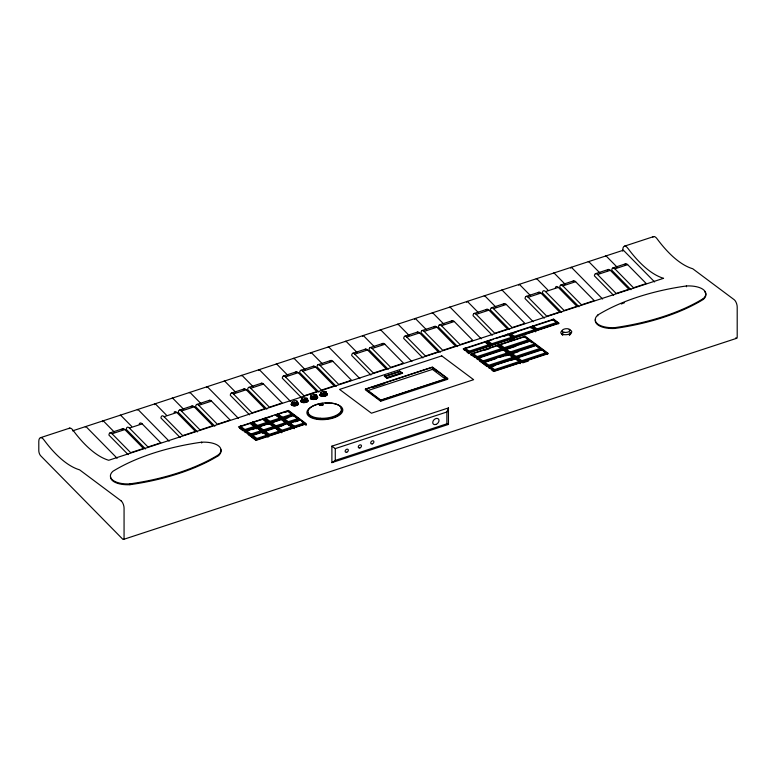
<?xml version="1.0" encoding="UTF-8"?>
<svg xmlns="http://www.w3.org/2000/svg" width="776" height="776" viewBox="0 0 776 776"><rect width="100%" height="100%" fill="white"/><g stroke="black" fill="none" stroke-linecap="round" stroke-linejoin="round"><path stroke-width="1.16" d="M268.001 437.305L267.895 436.083L256.672 439.759L256.875 438.469L252.336 435.074L251.405 435.831L251.521 437.053L255.905 440.331M274.976 433.377L269.447 435.181L269.379 434.366L279.321 431.107L280.388 431.98L269.165 435.666L269.379 434.366L264.829 430.981L263.908 431.737L264.015 432.959L268.399 436.228M491.839 344.583L491.771 343.768L511.84 337.191L512.907 338.064L491.557 345.058L491.771 343.768L487.726 340.751L486.804 341.508L486.911 342.73L490.713 345.572M520.386 363.643L520.269 362.421L494.409 370.899L494.613 369.609L490.228 366.34L489.307 367.096L489.413 368.319M521.831 361.519L521.763 360.714L546.352 352.644L547.419 353.516L521.55 362.004L521.763 360.714L517.369 357.435L516.447 358.192L516.554 359.414M540.435 328.646L537.089 329.742L537.011 328.927L557.081 322.35L558.148 323.223L536.808 330.217L537.011 328.927L532.976 325.91L532.045 326.667L532.161 327.889L535.964 330.731M293.9 405.702L293.91 403.345C288.808 402.618 295.704 398.922 297.421 401.522C299.284 406.139 292.096 404.936 291.456 403.879L291.427 404.723C293.241 406.343 297.227 406.1 298.401 403.85L296.665 402.55A3.676 1.668 -5.1 0 1 297.829 404.849A3.676 1.668 -5.1 0 1 292.474 405.518A3.676 1.668 -5.1 0 1 292.3 403.054L291.456 403.879M301.398 400.319L302.427 399.737L301.03 400.736L301.01 401.58L303.484 402.56L303.494 400.203C295.181 396.42 315.357 397.555 303.494 400.203M311.399 395.265L311.545 396.895L310.478 398.02L310.933 398.806L313.058 399.427L313.067 397.06C306.811 395.537 318.946 391.938 316.715 397.545C314.978 399.495 309.905 399.184 311.108 395.595M320.556 394.033L321.128 393.752L320.168 395.294L322.641 396.284L322.651 393.917C316.395 392.394 328.529 388.795 326.289 394.402C324.562 396.352 319.489 396.041 320.692 392.452M387.069 378.31L387.302 377.456L401.619 372.761L402.579 373.217L387.069 378.31L384.392 376.302L385.274 375.943L387.331 377.863L401.648 373.169L399.591 371.248L401.648 373.169M297.509 401.861L296.655 402.831L293.91 403.345M301.825 398.408L301.971 400.038C300.409 402.802 308.382 402.308 306.879 399.718L307.868 400.29L307.48 401.551L303.484 402.56M313.058 399.427L316.492 398.777L317.559 397.564L316.016 396.332L317.103 396.779M322.641 396.284L325.328 395.944L327.006 394.848L327.026 394.004L325.59 393.19L325.445 391.56L323.126 392.53L324.863 391.395M448.45 424.414L446.869 423.812L446.869 411.998L448.45 407.924L331.885 446.151L331.885 462.641L448.45 424.414L448.45 407.924M293.047 405.596L293.231 403.258L294.967 402.123L292.649 403.093L292.329 405.392M302.63 402.453L302.805 400.115M312.214 399.32L312.389 396.972M321.788 396.177L321.972 393.83M301.903 402.249L302.233 399.95M311.486 399.106L311.806 396.808M321.07 395.964L321.39 393.665M322.651 393.917L326.143 392.772M291.776 405.091L292.348 404.48M301.35 401.949L301.932 401.337M310.933 398.806L311.515 398.195M320.517 395.663L321.089 395.052M291.427 404.723L292.077 404.189M301.01 401.58L301.66 401.046M310.594 398.437L311.234 397.904M320.168 395.294L320.818 394.761M245.003 430.36L244.925 429.545L240.385 426.16L239.454 426.916L239.571 428.129L243.072 430.748M252.879 422.057L251.957 422.813L252.064 424.035L257.331 427.964L257.428 425.452L252.879 422.057L252.957 422.871M270 422.163L269.922 421.349L265.382 417.954L264.461 418.71L264.567 419.932L269.825 423.861L272.075 423.124M282.503 418.06L282.425 417.245L277.886 413.86L276.964 414.617L277.071 415.829M469.218 352.003L469.14 351.188L465.105 348.172L464.174 348.928L464.29 350.151M477.23 357.397L477.153 356.582L472.768 353.303L471.847 354.06L471.954 355.282L474.505 357.183M510.346 333.331L509.425 334.087L509.531 335.31L514.294 338.86L514.391 336.347L510.346 333.331L510.424 334.146L515.991 332.322M499.104 346.377L498.987 345.155L499.919 344.399L504.303 347.677L504.371 348.492M291.32 404.306L291.989 403.85M300.904 401.163L301.573 400.717L301.428 399.087M310.478 398.02L311.147 397.574M320.061 394.877L320.73 394.431M331.885 462.641L335.28 460.41L446.869 423.812M313.067 397.06L316.56 395.915L313.688 395.925L316.269 396.245L317.064 398.408M301.03 400.736L301.68 400.368M310.613 397.593L311.545 396.895L310.972 397.176M320.197 394.45L320.837 394.082M291.815 403.462L292.387 403.18M40.604 437.654L69.753 428.1M624.583 246.128L653.731 236.564M72.546 430.855L623.05 250.309M109.979 432.921L122.753 428.73M179.334 410.174L192.108 405.984M196.667 404.49L209.442 400.3M231.345 393.122L244.12 388.931M248.689 387.428L261.464 383.237M283.366 376.059L296.141 371.869M300.7 370.365L313.475 366.185M318.044 364.681L330.819 360.491M352.721 353.313L365.496 349.122M370.055 347.619L382.83 343.438M404.733 336.25L417.507 332.06M422.076 330.566L434.851 326.376M439.41 324.872L452.185 320.692M474.087 313.504L486.862 309.314M491.431 307.82L504.196 303.629M526.109 296.442L538.874 292.251M560.786 285.073L573.551 280.883M595.464 273.695L608.229 269.505M612.798 268.011L625.572 263.821M112.064 433.765L124.829 429.574L143.453 448.489L130.678 452.68L112.064 433.765A6.45 2.6 71.8 0 0 108.902 435.055L128.166 454.629M129.398 428.071L142.173 423.88L160.787 442.805L148.012 446.995L129.398 428.071A6.45 2.6 71.8 0 0 126.246 429.37L145.5 448.935M164.076 416.702L176.85 412.512L195.465 431.427L182.69 435.617L164.076 416.702A6.45 2.6 71.8 0 0 160.923 417.992L180.178 437.567M181.409 411.018L194.184 406.828L212.808 425.743L200.033 429.933L181.409 411.018A6.45 2.6 71.8 0 0 178.257 412.308L197.521 431.883M198.753 405.324L211.528 401.134L230.142 420.058L217.367 424.249L198.753 405.324A6.45 2.6 71.8 0 0 195.601 406.624L214.855 426.189M233.43 393.956L246.205 389.765L264.82 408.68L252.045 412.871L233.43 393.956A6.45 2.6 71.8 0 0 230.278 395.246L249.532 414.82M250.764 388.272L263.539 384.081L282.163 402.996L269.388 407.187L250.764 388.272A6.45 2.6 71.8 0 0 247.612 389.562L266.876 409.136M285.442 376.894L298.217 372.703L316.831 391.628L304.066 395.808L285.442 376.894A6.45 2.6 71.8 0 0 282.289 378.184L301.554 397.758M302.785 371.209L315.56 367.019L334.175 385.934L321.4 390.124L302.785 371.209A6.45 2.6 71.8 0 0 299.633 372.499L318.887 392.074M320.119 365.515L332.894 361.335L351.509 380.25L338.743 384.44L320.119 365.515A6.45 2.6 71.8 0 0 316.967 366.815L336.231 386.39M354.797 354.147L367.572 349.957L386.186 368.881L373.421 373.062L354.797 354.147A6.45 2.6 71.8 0 0 351.644 355.437L370.909 375.012M372.14 348.463L384.915 344.272L403.53 363.187L390.755 367.378L372.14 348.463A6.45 2.6 71.8 0 0 368.988 349.753L388.243 369.327M406.818 337.085L419.593 332.894L438.207 351.819L425.432 356.009L406.818 337.085A6.45 2.6 71.8 0 0 403.665 338.385L422.92 357.949M424.152 331.4L436.927 327.21L455.541 346.135L442.776 350.315L424.152 331.4A6.45 2.6 71.8 0 0 420.999 332.691L440.264 352.265M441.495 325.716L454.27 321.526L472.885 340.441L460.11 344.631L441.495 325.716A6.45 2.6 71.8 0 0 438.343 327.006L457.597 346.581M476.173 314.338L488.948 310.148L507.562 329.072L494.787 333.263L476.173 314.338A6.45 2.6 71.8 0 0 473.02 315.638L492.275 335.203M493.507 308.654L506.282 304.464L524.896 323.379L512.131 327.569L493.507 308.654A6.45 2.6 71.8 0 0 490.354 309.944L509.619 329.519M528.184 297.276L540.959 293.085L559.574 312.01L546.799 316.201L528.184 297.276A6.45 2.6 71.8 0 0 525.032 298.576L544.296 318.141M545.528 291.592L558.303 287.401L576.917 306.326L564.142 310.516L545.528 291.592A6.45 2.6 71.8 0 0 542.375 292.882L561.63 312.456M562.862 285.907L575.637 281.717L594.251 300.632L581.476 304.822L562.862 285.907A6.45 2.6 71.8 0 0 559.709 287.198L578.974 306.772M597.539 274.529L610.314 270.339L628.929 289.264L616.154 293.454L597.539 274.529A6.45 2.6 71.8 0 0 594.387 275.829L613.641 295.394M614.883 268.845L627.658 264.655L646.272 283.579L633.497 287.77L614.883 268.845A6.45 2.6 71.8 0 0 611.731 270.135L630.985 289.71M553.676 319.188L463.185 348.87L468.655 352.954L559.147 323.282L553.676 319.188L553.783 320.41L558.342 323.815M484.399 342.294L464.174 348.928L468.937 352.479L469.043 353.701L467.142 352.285M493.546 339.296L486.804 341.508L491.557 345.058M495.786 338.559L508.144 334.505L507.795 334.175L507.863 334.98M529.649 327.453L509.425 334.087L514.187 337.638L535.527 330.644L535.634 331.866M503.411 336.445L506.747 335.348M530.871 327.928L533.17 327.171M384.392 376.302L399.892 371.219L402.579 373.217M386.409 375.991L399.63 371.655M288.468 410.455L238.465 426.858L256.39 440.235L306.394 423.841L288.468 410.455L288.575 411.678M485.524 341.925L485.175 341.585L490.286 345.475L489.21 344.612L469.14 351.188L468.937 352.479L490.286 345.475L490.393 346.697M530.493 327.569L530.415 326.754L535.527 330.644L534.46 329.771L514.391 336.347L514.459 337.162M249.562 423.599L239.454 426.916L244.721 430.835L244.828 432.057M272.318 416.14L264.461 418.71L269.718 422.639L269.825 423.861M284.588 412.493L287.906 411.406L287.828 410.591L293.444 414.859L282.221 418.536L276.964 414.617L288.187 410.931L287.828 410.591M475.911 349.811L483.71 347.25M525.614 333.505L533.413 330.945M549.35 325.726L552.696 324.63M509.648 340.383L513.014 339.277M470.848 354.001L525.139 336.192L548.419 353.575L494.128 371.384L470.848 354.001L470.964 355.224M496.591 345.941L471.847 354.06L476.949 357.872L477.056 359.094M500.113 344.786L524.857 336.668L524.508 336.338L524.576 337.153M365.38 389.057L432.445 367.058L447.665 378.426L447.733 379.241L380.676 401.231L365.457 389.872L365.38 389.057L380.599 400.416L380.676 401.231M432.261 367.368L366.02 389.086L380.783 400.106L447.024 378.387L432.261 367.368L432.445 369.405L445.356 379.047M484.02 350.451L489.607 348.618M372.276 387.631L384.78 383.528M254.868 426.286L244.925 429.545L244.721 430.835L255.944 427.159L254.868 426.286L254.945 427.101M268.554 424.278L268.438 423.056L267.371 422.183L257.428 425.452L257.496 426.266M279.874 418.089L269.922 421.349L269.718 422.639L280.941 418.962L279.874 418.089L279.942 418.904M293.444 414.859L292.377 413.986L282.425 417.245L282.328 419.758M367.349 390.755L432.445 369.405M280.534 419.865L270.436 423.172L275.693 427.101L286.916 423.415L281.3 419.156L270.436 423.172L270.543 424.394L274.927 427.663M256.769 428.915L256.662 427.692L245.429 431.369L245.546 432.591M293.037 415.761L282.939 419.069L283.046 420.291M251.957 429.623L255.275 428.536M285.035 418.768L288.352 417.682M500.064 348.017L497.435 346.048L497.358 345.242L502.819 349.384L501.742 348.511L477.153 356.582L476.949 357.872L502.819 349.384L502.926 350.606M498.987 345.155L504.09 348.967L529.96 340.48L528.893 339.607L504.303 347.677L504.206 350.189M508.746 354.952L508.639 353.73L503.178 349.578L478.588 357.649L477.667 358.405L477.774 359.627M529.552 341.382L504.807 349.501L509.91 353.313L535.779 344.825L530.318 340.683L505.739 348.744L504.807 349.501L504.924 350.723M503.537 349.918L477.667 358.405L482.769 362.217L482.876 363.43M508.037 348.822L515.865 346.261M262.026 432.843L261.919 431.621L260.843 430.748L250.9 434.007L246.361 430.622L245.429 431.369L250.696 435.297L250.803 436.519M258.932 427.334L258.854 426.519L268.806 423.26L269.156 423.589L257.933 427.275L263.19 431.204L274.413 427.518L273.346 426.645L263.404 429.914L258.854 426.519L257.933 427.275L258.039 428.498L263.306 432.426L263.404 429.914L263.471 430.719M286.916 423.415L285.849 422.551L275.897 425.811L271.358 422.416L271.435 423.23M288.478 422.522L288.4 421.707L288.197 422.998L299.42 419.321L298.343 418.448L288.4 421.707L283.861 418.322L282.939 419.069L288.197 422.998L288.303 424.22M280.388 431.98L274.782 427.712L264.829 430.981L264.907 431.795M283.143 425.423L276.411 427.634L281.669 431.563L292.892 427.877L287.275 423.618L276.411 427.634L276.518 428.856L281.775 432.785L281.872 430.273L277.333 426.878L277.41 427.692M262.744 433.377L262.627 432.154L251.405 435.831L256.672 439.759M274.006 428.42L263.908 431.737L269.165 435.666M295.433 421.785L298.75 420.689M483.05 361.732L482.973 360.918L482.769 362.217L508.639 353.73L507.562 352.857L482.973 360.918L478.588 357.649L478.666 358.464M535.779 344.825L534.712 343.952L510.123 352.023L505.739 348.744L505.807 349.559M495.854 358.687L483.487 362.751L488.589 366.553L514.459 358.075L508.998 353.924L484.408 361.994L483.487 362.751L483.594 363.973L486.998 366.505M500.355 357.212L509.347 354.263M505.719 355.845L509.075 354.739L508.998 353.924M512.742 353.536L518.329 351.703M512.276 353.798L510.026 354.535L510.123 352.023L510.191 352.837M252.404 435.889L252.336 435.074L262.278 431.815L267.895 436.083L266.818 435.21L256.875 438.469L256.953 439.284M292.892 427.877L291.825 427.004L281.872 430.273L281.95 431.087M305.501 425.005L305.395 423.783L304.318 422.91L294.376 426.17L289.836 422.774L288.915 423.531L289.021 424.753M262.472 437.47L265.79 436.384M380.599 400.416L447.665 378.426M514.459 358.075L513.382 357.202L488.793 365.263L484.408 361.994L484.486 362.809M541.706 350.393L541.6 349.171L540.533 348.298L515.943 356.368L511.549 353.09L510.627 353.846L510.734 355.069M494.409 370.899L489.307 367.096L515.167 358.609L490.228 366.34L490.296 367.155M491.421 366.786L494.768 365.68M510.424 360.549L513.77 359.453M516.021 359.24L520.269 362.421L519.202 361.548L494.613 369.609L494.69 370.424M495.806 370.055L499.162 368.959M510.336 365.292L515.924 363.459M536.361 356.756L544.189 354.195M522.782 362.848L528.408 361.005M331.885 446.151L335.28 448.596L446.869 411.998M123.471 539.417L736.608 338.326M306.986 399.058L304.114 399.068L306.695 399.388L307.48 401.551M325.59 393.19L326.133 393.335L325.406 393.131A3.676 1.668 -5.1 0 1 326.57 395.42A3.676 1.668 -5.1 0 1 321.215 396.09A3.676 1.668 -5.1 0 1 321.041 393.626M326.686 393.636L326.036 393.432L327.026 394.004M297.945 403.064L297.295 402.86L298.294 403.433M316.453 396.575L317.452 397.147M307.15 400.009L307.868 400.29M327.142 394.421L326.308 393.733M317.559 397.564L316.724 396.866M307.238 400.338L307.975 400.707M298.401 403.85L297.567 403.151M306.976 399.621L307.529 399.921M327.006 394.848L326.289 394.402L326.162 392.103M317.423 397.991L316.715 397.545L316.579 395.246M307.849 401.134L307.131 400.688L307.005 398.389M298.265 404.277L297.548 403.83L297.421 401.522M553.113 320.149L553.036 319.334L558.148 323.223M536.808 330.217L532.045 326.667L553.395 319.663L553.036 319.334M524.508 336.338L529.96 340.48M547.419 353.516L541.958 349.365L517.369 357.435L517.447 358.25M532.035 342.488L525.245 337.415L525.139 336.192M533.975 343.933L547.555 354.069M527.205 339.112L528.96 340.421L528.893 339.607M530.396 341.498L532.152 342.808M537.972 347.153L536.138 345.029L511.549 353.09L511.627 353.904M543.792 351.489L546.42 353.458L546.352 352.644M507.795 334.175L512.907 338.064M521.55 362.004L516.447 358.192L542.317 349.704L541.958 349.365L542.036 350.18M497.358 345.242L520.812 362.586M505.884 352.362L507.64 353.672L507.562 352.857M509.948 355.398L512.577 357.358M486.048 343.011L487.667 344.214M479.481 360.898L482.032 362.799M491.965 370.22L493.662 371.491M433.464 368.581L437.276 371.423M444.881 377.107L446.782 378.523M299.42 419.321L293.803 415.053L283.861 418.322L283.929 419.127M289.516 412.376L291.407 413.792M293.289 415.199L299.895 420.126M301.786 421.533L306.501 425.064M288.808 412.085L291.534 414.122M297.509 418.584L293.881 415.868L293.803 415.053L294.269 416.615M275.402 415.509L275.325 414.694L294.279 428.682L294.376 426.17L294.453 426.984M280.941 418.962L275.325 414.694M283.191 421.329L285.917 423.356L285.849 422.551M289.167 425.791L287.275 423.618M262.831 418.798L268.438 423.056L257.215 426.742L251.957 422.813L263.18 419.127L262.831 418.798L262.899 419.612M274.413 427.518L268.806 423.26L268.874 424.065M263.811 420.282L265.625 421.64M254.033 426.422L250.405 423.706L250.328 422.891L255.944 427.159M248.174 434.56L249.93 435.87M326.647 395.265L325.852 393.102M297.906 404.694L297.111 402.531M262.627 432.154L262.278 431.815L262.356 432.63M256.662 427.692L246.361 430.622L246.429 431.427M654.634 281.96L623.691 250.522A1.833 0.737 71.8 0 0 622.788 251.094L622.788 249.6A8.72 3.511 71.8 0 1 628.211 248.737A120.425 48.568 71.8 0 0 663.567 278.303L108.727 460.275A120.425 48.568 71.8 0 1 73.371 430.709A8.72 3.511 71.8 0 0 68.841 428.624M617.201 267.225L606.357 256.206A1.833 0.737 71.8 0 0 605.484 256.429M599.858 272.91L589.013 261.89A1.833 0.737 71.8 0 0 588.227 261.842M602.612 299.022L571.679 267.584A1.833 0.737 71.8 0 0 570.767 268.156M565.18 284.288L554.336 273.268A1.833 0.737 71.8 0 0 553.463 273.491M547.846 289.972L537.002 278.953A1.833 0.737 71.8 0 0 536.216 278.904M530.503 295.656L519.658 284.637A1.833 0.737 71.8 0 0 518.756 285.219M533.257 321.768L502.324 290.331A1.833 0.737 71.8 0 0 501.451 290.544M495.825 307.034L484.981 296.015A1.833 0.737 71.8 0 0 484.195 295.966M478.491 312.718L467.647 301.699A1.833 0.737 71.8 0 0 466.735 302.281M481.246 338.831L450.303 307.383A1.833 0.737 71.8 0 0 449.43 307.606M443.814 324.096L432.969 313.077A1.833 0.737 71.8 0 0 432.183 313.029M426.47 329.781L415.626 318.761A1.833 0.737 71.8 0 0 414.724 319.334M409.136 335.465L398.292 324.446A1.833 0.737 71.8 0 0 397.419 324.669M411.891 361.577L380.948 330.13A1.833 0.737 71.8 0 0 380.162 330.081M374.459 346.843L363.614 335.824A1.833 0.737 71.8 0 0 362.702 336.396M357.115 352.527L346.271 341.508A1.833 0.737 71.8 0 0 345.398 341.731M359.87 378.63L328.937 347.192A1.833 0.737 71.8 0 0 328.151 347.144M322.438 363.895L311.603 352.876A1.833 0.737 71.8 0 0 310.691 353.458M305.104 369.589L294.259 358.57A1.833 0.737 71.8 0 0 293.386 358.784M287.76 375.274L276.925 364.254A1.833 0.737 71.8 0 0 276.14 364.206M290.515 401.386L259.582 369.939A1.833 0.737 71.8 0 0 258.68 370.521M253.083 386.642L242.248 375.623A1.833 0.737 71.8 0 0 241.365 375.846M235.749 392.336L224.904 381.317A1.833 0.737 71.8 0 0 224.031 381.53M238.504 418.439L207.57 387.001A1.833 0.737 71.8 0 0 206.659 387.573M201.071 403.704L190.227 392.685A1.833 0.737 71.8 0 0 189.354 392.908M183.728 409.389L172.893 398.369A1.833 0.737 71.8 0 0 172.01 398.592M166.394 415.082L155.549 404.063A1.833 0.737 71.8 0 0 154.909 403.85M169.149 441.185L138.215 409.747A1.833 0.737 71.8 0 0 137.333 409.97M131.716 426.451L120.872 415.432A1.833 0.737 71.8 0 0 119.999 415.655M114.373 432.135L103.538 421.116A1.833 0.737 71.8 0 0 102.888 420.912M117.127 458.247L86.194 426.81A1.833 0.737 71.8 0 0 85.321 427.023M320.585 392.801L321.128 395.459A2.842 1.29 -5.1 0 0 326.036 395.139M311.186 397.981A2.842 1.29 -5.1 0 0 311.273 398.311L311.545 398.602A2.842 1.29 -5.1 0 0 315.716 398.709A2.842 1.29 -5.1 0 0 316.045 396.74M306.908 400.125A2.842 1.29 -5.1 0 1 305.822 401.968A2.842 1.29 -5.1 0 1 301.971 401.745L301.534 398.738M291.951 401.881L292.387 404.888A2.842 1.29 -5.1 0 0 297.295 404.568M326.075 395.634L325.396 393.403M316.492 398.777L315.813 396.546M306.908 401.92L306.239 399.688M297.334 405.062L296.655 402.831M325.328 395.944L324.805 393.645M315.754 399.087L315.221 396.788M306.171 402.23L305.647 399.931M296.587 405.373L296.063 403.074M324.475 396.158L324.116 393.82M314.891 399.3L314.532 396.963M305.317 402.443L304.958 400.106M295.734 405.586L295.375 403.248M597.811 315.871L597.743 315.056A144.792 65.96 -5.1 0 1 686.42 285.966A20.399 9.293 -5.1 0 1 703.308 298.576L703.376 299.39A144.792 65.96 -5.1 0 1 614.699 328.471A20.399 9.293 -5.1 0 1 595.57 318.994M686.42 285.966L686.498 286.78M597.743 315.056A20.399 9.293 -5.1 0 0 614.621 327.656L614.699 328.471M557.081 322.35L557.158 323.165M540.533 348.298L540.6 349.113M534.46 329.771L534.528 330.586M534.712 343.952L534.78 344.767M532.976 325.91L533.044 326.725M519.202 361.548L519.28 362.363M516.011 357.183L515.943 356.368L515.846 358.881M514.818 358.269L514.886 359.084M511.84 337.191L511.908 338.006M513.382 357.202L513.46 358.017M503.178 349.578L503.255 350.393M501.742 348.511L501.82 349.326M499.919 344.399L499.987 345.213M489.21 344.612L489.287 345.427M487.726 340.751L487.803 341.566M488.87 366.078L488.793 365.263L488.696 367.775M472.768 353.303L472.846 354.118M465.105 348.172L465.173 348.987M325.891 391.802L326.075 393.839A2.842 1.29 -5.1 0 0 325.629 393.597M323.379 393.917L323.553 396.274M320.944 393.422L321.128 395.459M316.307 394.945L316.492 396.982M313.805 397.06L313.979 399.417M311.37 396.565L311.545 398.602M311.001 395.944L311.273 398.311M304.221 400.203L304.396 402.56M304.318 422.91L304.396 423.725M301.786 399.708L301.971 401.745M299.856 420.33L299.779 419.515L289.836 422.774L289.904 423.589M297.15 401.231L297.334 403.268M298.343 418.448L298.42 419.263M294.637 403.345L294.812 405.702M292.203 402.851L292.387 404.888M292.377 413.986L292.445 414.801M291.825 427.004L291.892 427.818M281.3 419.156L281.378 419.971M277.886 413.86L277.954 414.675M279.321 431.107L279.399 431.922M275.975 426.625L275.897 425.811L275.8 428.323M273.346 426.645L273.424 427.46M267.371 422.183L267.448 422.998M265.382 417.954L265.46 418.768M266.818 435.21L266.895 436.025M260.843 430.748L260.92 431.563M256.381 428.168L256.303 427.353L261.919 431.621L250.696 435.297L250.9 434.007L250.978 434.822M240.385 426.16L240.453 426.975M129.883 484.699L129.805 483.885A20.399 9.293 -5.1 0 1 112.927 471.274A144.792 65.96 -5.1 0 1 201.605 442.194A20.399 9.293 -5.1 0 1 218.483 454.794L218.56 455.609A144.792 65.96 -5.1 0 1 129.883 484.699A20.399 9.293 -5.1 0 1 110.483 476.803M201.605 442.194L201.682 443.009M335.28 448.596L335.28 460.41M735.697 337.909A3.036 1.222 71.8 0 0 737.2 336.959L737.2 306.976A5.228 2.105 71.8 0 0 734.203 299.711L692.716 268.738A120.425 48.568 71.8 0 1 657.359 239.173A8.72 3.511 71.8 0 0 652.829 237.087M154.647 404.635A1.833 0.737 71.8 0 1 154.763 404.015M218.483 454.794A144.792 65.96 -5.1 0 1 129.805 483.885M220.772 449.362A20.399 9.293 -5.1 0 1 218.56 455.609M703.308 298.576A144.792 65.96 -5.1 0 1 614.621 327.656M704.715 291.679A20.399 9.293 -5.1 0 1 703.376 299.39M621.333 303.988A144.792 65.96 -5.1 0 1 624.476 302.708M624.699 264.946A6.45 2.6 71.8 0 1 627.658 264.655M607.356 270.63A6.45 2.6 71.8 0 1 610.314 270.339M573.047 281.281A6.45 2.6 71.8 0 1 575.637 281.717M555.344 287.692A6.45 2.6 71.8 0 1 558.303 287.401M538.166 292.979A6.45 2.6 71.8 0 1 540.959 293.085M503.333 304.755A6.45 2.6 71.8 0 1 506.282 304.464M486.154 310.041A6.45 2.6 71.8 0 1 488.948 310.148M451.312 321.817A6.45 2.6 71.8 0 1 454.27 321.526M434.133 327.103A6.45 2.6 71.8 0 1 436.927 327.21M417.003 332.467A6.45 2.6 71.8 0 1 419.593 332.894M382.122 344.166A6.45 2.6 71.8 0 1 384.915 344.272M364.982 349.52A6.45 2.6 71.8 0 1 367.572 349.957M330.101 361.218A6.45 2.6 71.8 0 1 332.894 361.335M312.97 366.582A6.45 2.6 71.8 0 1 315.56 367.019M295.268 372.994A6.45 2.6 71.8 0 1 298.217 372.703M260.949 383.645A6.45 2.6 71.8 0 1 263.539 384.081M243.247 390.056A6.45 2.6 71.8 0 1 246.205 389.765M208.938 400.707A6.45 2.6 71.8 0 1 211.528 401.134M191.236 407.119A6.45 2.6 71.8 0 1 194.184 406.828M174.057 412.405A6.45 2.6 71.8 0 1 176.85 412.512M139.214 424.171A6.45 2.6 71.8 0 1 142.173 423.88M122.036 429.458A6.45 2.6 71.8 0 1 124.829 429.574M102.626 421.698A1.833 0.737 71.8 0 1 102.752 421.067M330.828 403.18A18.003 8.196 -5.1 0 1 338.452 415.761A18.003 8.196 -5.1 0 1 309.013 416.353A18.003 8.196 -5.1 0 1 322.729 403.345M325.076 403.122A18.003 8.196 -5.1 0 1 329.713 403.103M341.062 408.321A16.781 7.644 -5.1 0 1 326.822 418.836A16.781 7.644 -5.1 0 1 308.13 412.454M319.605 405.499A1.804 0.825 -5.1 0 1 321.342 404.189A1.804 0.825 -5.1 0 1 322.719 405.373M569.07 329.819A5.51 2.512 -5.1 0 1 570.729 333.34A5.51 2.512 -5.1 0 1 562.687 334.349A5.51 2.512 -5.1 0 1 562.435 330.654M570.244 332.555A4.404 2.008 -5.1 0 1 570.641 334.058M570.185 334.572A4.404 2.008 -5.1 0 1 569.477 335.038M562.581 335.067A4.404 2.008 -5.1 0 1 562.639 333.05M570.457 333.544A4.055 1.843 -5.1 0 1 570.302 334.039M569.885 334.514A4.055 1.843 -5.1 0 1 569.235 334.941M562.891 334.97A4.055 1.843 -5.1 0 1 562.939 333.108M569.943 332.652A4.055 1.843 -5.1 0 1 570.331 333.079M326.347 394.13A2.842 1.29 -5.1 0 1 326.327 394.809M320.857 395.168A2.842 1.29 -5.1 0 1 320.876 394.489M311.292 397.632A2.842 1.29 -5.1 0 1 311.583 397.302M315.89 396.216A3.676 1.668 -5.1 0 1 316.996 398.563A3.676 1.668 -5.1 0 1 311.632 399.233A3.676 1.668 -5.1 0 1 311.467 396.769M307.063 399.572A3.676 1.668 -5.1 0 1 306.995 401.958A3.676 1.668 -5.1 0 1 301.815 402.288A3.676 1.668 -5.1 0 1 301.883 399.912M301.709 400.775A2.842 1.29 -5.1 0 1 302.465 400.144M297.606 403.559A2.842 1.29 -5.1 0 1 297.586 404.238M292.115 404.587A2.842 1.29 -5.1 0 1 292.135 403.918M441.757 355.893L339.568 389.416L371.432 413.21L473.622 379.687L441.757 355.893M300.137 419.855L288.915 423.531L294.172 427.46L305.395 423.783L299.779 419.515L300.137 419.855M536.497 345.359L510.627 353.846L515.73 357.658L541.6 349.171L536.138 345.029L536.497 345.359M320.245 418.254L316.23 417.75A16.781 7.644 -5.1 0 1 315.357 404.878A16.781 7.644 -5.1 0 1 341.285 408.137A16.781 7.644 -5.1 0 1 320.245 418.254M121.066 500.811L79.579 469.829A120.425 48.568 71.8 0 1 44.222 440.264A8.72 3.511 71.8 0 0 38.8 441.137L38.8 450.71A3.88 1.562 71.8 0 0 40.721 455.822L122.559 539.01A3.036 1.222 71.8 0 0 124.063 538.049L124.063 508.067A5.228 2.105 71.8 0 0 121.066 500.811M320.187 405.373A1.804 0.825 -5.1 0 0 322.981 404.538A1.804 0.825 -5.1 0 0 320.391 403.927A1.804 0.825 -5.1 0 0 320.187 405.373M564.055 332.293A4.055 1.843 -5.1 0 0 570.166 330.295A4.055 1.843 -5.1 0 0 564.142 329.082A4.055 1.843 -5.1 0 0 564.055 332.293M346.736 452.243A1.833 1.3 -44.5 0 0 348.123 449.546A1.833 1.3 -44.5 0 0 345.359 450.449A1.833 1.3 -44.5 0 0 346.736 452.243M359.88 447.936A1.833 1.3 -44.5 0 0 361.257 445.23A1.833 1.3 -44.5 0 0 358.493 446.142A1.833 1.3 -44.5 0 0 359.88 447.936M372.305 443.862A1.833 1.3 -44.5 0 0 373.683 441.156A1.833 1.3 -44.5 0 0 370.918 442.068A1.833 1.3 -44.5 0 0 372.305 443.862M435.879 424.462A3.618 2.571 -44.5 0 0 438.595 419.137A3.618 2.571 -44.5 0 0 433.154 420.922A3.618 2.571 -44.5 0 0 435.879 424.462"/></g></svg>
